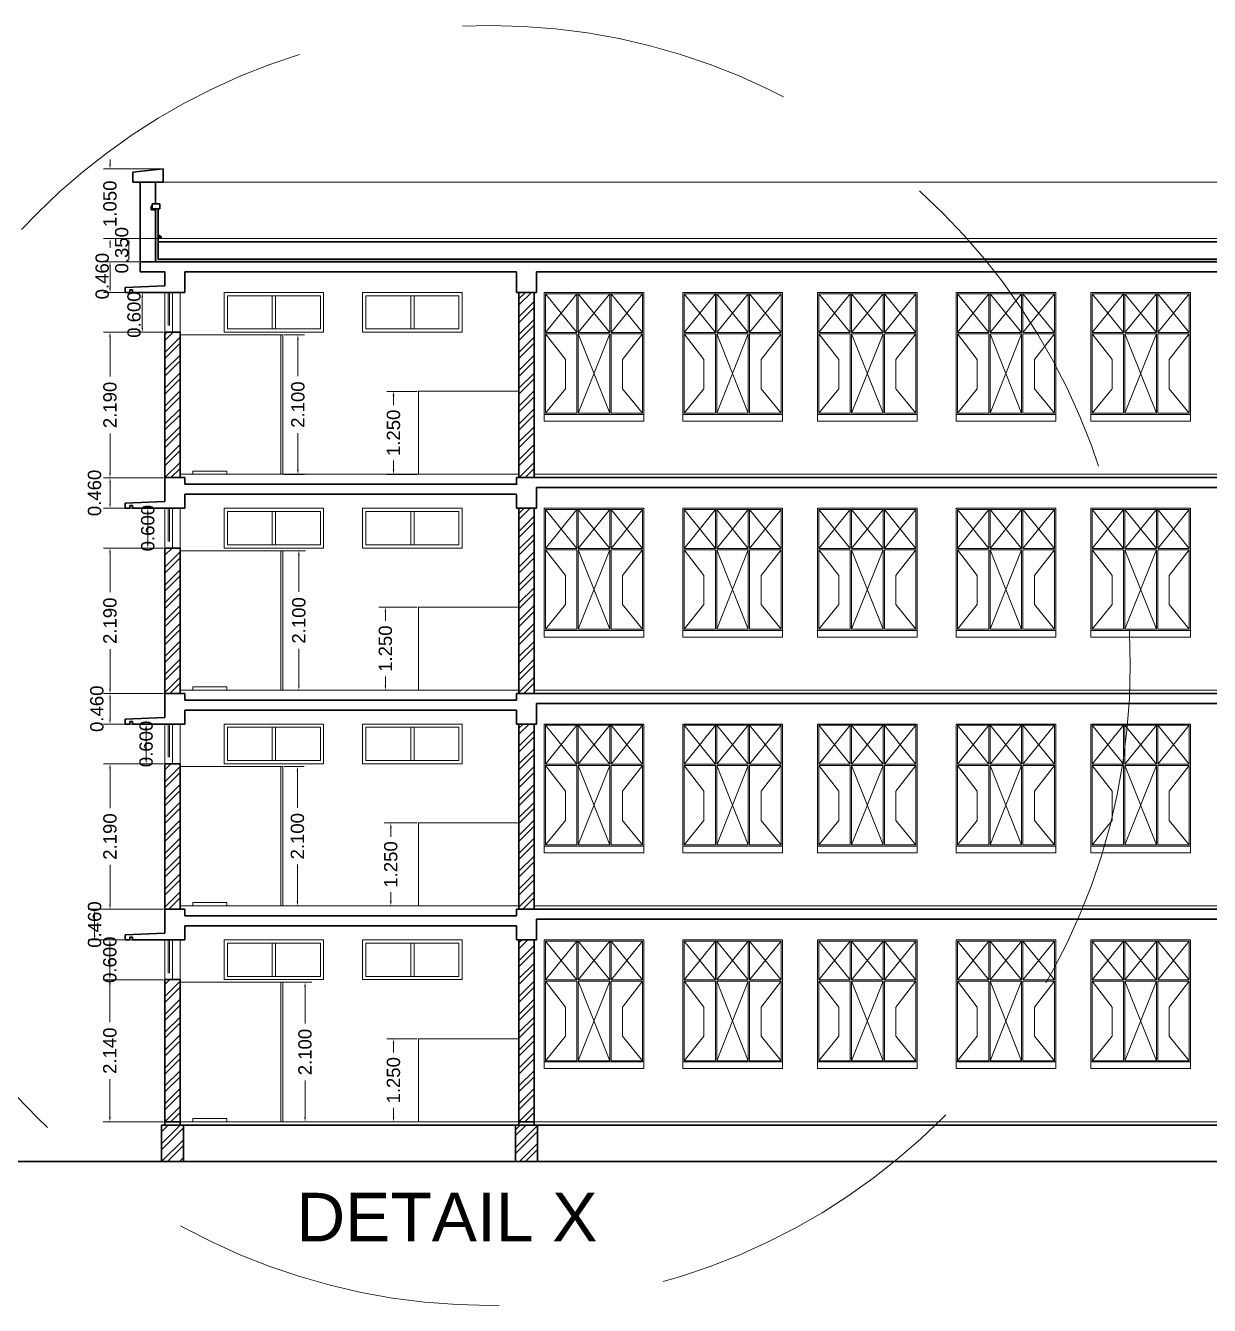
# Model space of a CAD drawing. Header units: millimetres. Extents: x 1898 to 3725, y 783 to 1532.
# Drawn here: x 2389.77 to 2407.59, y 917.38 to 936.66 of the extents above; entities that cross this region are included whole.
import ezdxf

# ---------------------------------------------------------------- set-up
doc = ezdxf.new("R2010")
doc.units = ezdxf.units.MM
doc.linetypes.add('DASHED', pattern=[0.75, 0.5, -0.25])
doc.layers.get('Defpoints').update_dxf_attribs({"lineweight": 15})
for name, color, linetype, lineweight in [('CLL LEV.', 15, 'Continuous', 18), ('CUBICAL TOILET', 5, 'Continuous', 15), ('DIM', 6, 'Continuous', 18), ('Dotted', 23, 'DASHED', 15), ('dpc', 24, 'Continuous', 30), ('ELEV.1', 7, 'Continuous', 20), ('Fixture', 44, 'Continuous', 13), ('flooring', 1, 'Continuous', 18), ('Hatch', 43, 'Continuous', 13), ('rcc', 5, 'Continuous', 30), ('TEXT', 7, 'Continuous', 15), ('Ventilator', 4, 'DASHED', 18), ('Wall', 7, 'Continuous', 30), ('Window', 150, 'Continuous', 15), ('Window-Wall', 7, 'Continuous', 18)]:
    doc.layers.add(name, color=color, linetype=linetype, lineweight=lineweight)
doc.styles.get("Standard").update_dxf_attribs({"font": 'arial.ttf', "height": 0.2})
doc.dimstyles.get("Standard").update_dxf_attribs({"dimtxt": 0.2, "dimasz": 0.07, "dimexe": 0.1, "dimexo": 0.02, "dimgap": 0.09, "dimtad": 0, "dimdec": 3, "dimzin": 0, "dimdsep": 46, "dimtxsty": 'Standard', "dimcen": 0.09, "dimclrd": 3, "dimclre": 3, "dimclrt": 7, "dimadec": 0, "dimazin": 0, "dimtfac": 1, "dimtdec": 3, "dimtofl": 0, "dimtmove": 0, "dimatfit": 3, "dimfxl": 0, "dimtolj": 1, "dimtzin": 0, "dimlwd": -1, "dimlwe": -1, "dimarcsym": 0})
pattern_1 = [(45, (2391.8624, 920.14933), (-0.134704, 0.134704), []), (45, (2391.9522, 920.14933), (-0.134704, 0.134704), [])]
pattern_2 = [(45, (2397.1923, 920.14933), (-0.1347038, 0.1347038), []), (45, (2397.2821, 920.14933), (-0.1347038, 0.1347038), [])]
pattern_3 = [(45, (2391.8124, 919.54933), (-0.134704, 0.134704), []), (45, (2391.9022, 919.54933), (-0.134704, 0.134704), [])]

# ---------------------------------------------------------------- blocks, each defined once
blk = doc.blocks.new('WIN')
at = {"layer": 'CLL LEV.'}
for p, q in [((0, 0), (0, -0.1)), ((1.5, 0), (1.5, -0.1)), ((0, -0.1), (1.5, -0.1))]:
    blk.add_line(p, q, dxfattribs=at)
at = {"layer": 'Dotted', "ltscale": 130}
for p, q in [((0.02, 1.82), (0.493, 1.235)), ((0.02, 1.235), (0.493, 1.82)), ((0.513, 1.82), (0.987, 1.235)), ((0.513, 1.235), (0.987, 1.82)), ((1.007, 1.82), (1.48, 1.235)), ((1.007, 1.235), (1.48, 1.82)), ((0.32, 0.827), (0.02, 1.215)), ((0.513, 1.215), (0.987, 0.02)), ((0.513, 0.02), (0.987, 1.215)), ((1.18, 0.827), (1.48, 1.215)), ((0.32, 0.827), (0.32, 0.389)), ((1.18, 0.827), (1.18, 0.389)), ((0.32, 0.389), (0.02, 0.02)), ((1.18, 0.389), (1.48, 0.02))]:
    blk.add_line(p, q, dxfattribs=at)
at = {"layer": 'Window'}
for p, q in [((0, 1.84), (0, 0)), ((0, 1.84), (1.5, 1.84)), ((0.02, 1.82), (0.02, 1.235)), ((0.02, 1.82), (1.48, 1.82)), ((0.493, 1.82), (0.493, 1.235)), ((0.513, 1.82), (0.513, 1.235)), ((0.987, 1.82), (0.987, 1.235)), ((1.007, 1.82), (1.007, 1.235)), ((1.48, 1.82), (1.48, 1.235)), ((1.5, 1.84), (1.5, 0)), ((0.02, 1.235), (0.493, 1.235)), ((0.02, 1.215), (0.493, 1.215)), ((0.02, 1.215), (0.02, 0.02)), ((0.493, 1.215), (0.493, 0.02)), ((0.513, 1.235), (0.987, 1.235)), ((0.513, 1.215), (0.987, 1.215)), ((0.513, 1.215), (0.513, 0.02)), ((0.987, 1.215), (0.987, 0.02)), ((1.007, 1.235), (1.48, 1.235)), ((1.007, 1.215), (1.48, 1.215)), ((1.007, 1.215), (1.007, 0.02)), ((1.48, 1.215), (1.48, 0.02)), ((0, 0), (1.5, 0)), ((0.02, 0.02), (0.493, 0.02)), ((0.513, 0.02), (0.987, 0.02)), ((1.007, 0.02), (1.48, 0.02))]:
    blk.add_line(p, q, dxfattribs=at)
blk = doc.blocks.new('*D197')
at = {"layer": 'Defpoints', "color": 0, "lineweight": 15, "transparency": 16777216}
for p in [(2391.034, 922.289), (2391.862, 922.289), (2391.862, 920.149)]:
    blk.add_point(p, dxfattribs=at)
at = {"layer": 'DIM', "color": 3, "transparency": 16777216}
for p, q in [((2391.842, 922.289), (2390.934, 922.289)), ((2391.034, 922.219), (2391.034, 921.648)), ((2391.034, 920.219), (2391.034, 920.791)), ((2391.842, 920.149), (2390.934, 920.149))]:
    blk.add_line(p, q, dxfattribs=at)
at = {"layer": 'DIM', "color": 3, "lineweight": 15, "transparency": 16777216}
for points in [[(2391.022, 922.219), (2391.046, 922.219), (2391.034, 922.289)], [(2391.022, 920.219), (2391.046, 920.219), (2391.034, 920.149)]]:
    blk.add_solid(points, dxfattribs=at)
at = {"layer": 'DIM', "color": 7, "transparency": 16777216, "insert": (2391.034, 921.219), "char_height": 0.2, "attachment_point": 5, "rotation": 90}
blk.add_mtext('\\A1;2.140', dxfattribs=at)
blk = doc.blocks.new('*D198')
at = {"layer": 'Defpoints', "color": 0, "lineweight": 15, "transparency": 16777216}
for p in [(2391.034, 922.889), (2391.862, 922.889), (2391.862, 922.289)]:
    blk.add_point(p, dxfattribs=at)
at = {"layer": 'DIM', "color": 3, "transparency": 16777216}
for p, q in [((2391.842, 922.889), (2390.934, 922.889)), ((2391.034, 922.359), (2391.034, 922.819)), ((2391.842, 922.289), (2390.934, 922.289))]:
    blk.add_line(p, q, dxfattribs=at)
at = {"layer": 'DIM', "color": 3, "lineweight": 15, "transparency": 16777216}
for points in [[(2391.022, 922.819), (2391.046, 922.819), (2391.034, 922.889)], [(2391.022, 922.359), (2391.046, 922.359), (2391.034, 922.289)]]:
    blk.add_solid(points, dxfattribs=at)
at = {"layer": 'DIM', "color": 7, "transparency": 16777216, "insert": (2391.034, 922.589), "char_height": 0.2, "attachment_point": 5, "rotation": 90}
blk.add_mtext('\\A1;0.600', dxfattribs=at)
blk = doc.blocks.new('*D199')
at = {"layer": 'Defpoints', "color": 0, "lineweight": 15, "transparency": 16777216}
for p in [(2390.805, 923.349), (2391.862, 923.349), (2391.862, 922.889)]:
    blk.add_point(p, dxfattribs=at)
at = {"layer": 'DIM', "color": 3, "transparency": 16777216}
for p, q in [((2391.842, 923.349), (2390.705, 923.349)), ((2390.805, 922.959), (2390.805, 923.279)), ((2391.842, 922.889), (2390.705, 922.889))]:
    blk.add_line(p, q, dxfattribs=at)
at = {"layer": 'DIM', "color": 3, "lineweight": 15, "transparency": 16777216}
for points in [[(2390.794, 923.279), (2390.817, 923.279), (2390.805, 923.349)], [(2390.794, 922.959), (2390.817, 922.959), (2390.805, 922.889)]]:
    blk.add_solid(points, dxfattribs=at)
at = {"layer": 'DIM', "color": 7, "transparency": 16777216, "insert": (2390.805, 923.119), "char_height": 0.2, "attachment_point": 5, "rotation": 90}
blk.add_mtext('\\A1;0.460', dxfattribs=at)
blk = doc.blocks.new('*D200')
at = {"layer": 'Defpoints', "color": 0, "lineweight": 15, "transparency": 16777216}
for p in [(2391.036, 925.539), (2391.862, 925.539), (2391.862, 923.349)]:
    blk.add_point(p, dxfattribs=at)
at = {"layer": 'DIM', "color": 3, "transparency": 16777216}
for p, q in [((2391.842, 925.539), (2390.936, 925.539)), ((2391.036, 925.469), (2391.036, 924.873)), ((2391.036, 923.419), (2391.036, 924.016)), ((2391.842, 923.349), (2390.936, 923.349))]:
    blk.add_line(p, q, dxfattribs=at)
at = {"layer": 'DIM', "color": 3, "lineweight": 15, "transparency": 16777216}
for points in [[(2391.025, 925.469), (2391.048, 925.469), (2391.036, 925.539)], [(2391.025, 923.419), (2391.048, 923.419), (2391.036, 923.349)]]:
    blk.add_solid(points, dxfattribs=at)
at = {"layer": 'DIM', "color": 7, "transparency": 16777216, "insert": (2391.036, 924.444), "char_height": 0.2, "attachment_point": 5, "rotation": 90}
blk.add_mtext('\\A1;2.190', dxfattribs=at)
blk = doc.blocks.new('*D201')
at = {"layer": 'Defpoints', "color": 0, "lineweight": 15, "transparency": 16777216}
for p in [(2391.58, 926.139), (2391.862, 926.139), (2391.862, 925.539)]:
    blk.add_point(p, dxfattribs=at)
at = {"layer": 'DIM', "color": 3, "transparency": 16777216}
for p, q in [((2391.842, 926.139), (2391.48, 926.139)), ((2391.58, 925.609), (2391.58, 926.069)), ((2391.842, 925.539), (2391.48, 925.539))]:
    blk.add_line(p, q, dxfattribs=at)
at = {"layer": 'DIM', "color": 3, "lineweight": 15, "transparency": 16777216}
for points in [[(2391.568, 926.069), (2391.592, 926.069), (2391.58, 926.139)], [(2391.568, 925.609), (2391.592, 925.609), (2391.58, 925.539)]]:
    blk.add_solid(points, dxfattribs=at)
at = {"layer": 'DIM', "color": 7, "transparency": 16777216, "insert": (2391.58, 925.839), "char_height": 0.2, "attachment_point": 5, "rotation": 90}
blk.add_mtext('\\A1;0.600', dxfattribs=at)
blk = doc.blocks.new('*D202')
at = {"layer": 'Defpoints', "color": 0, "lineweight": 15, "transparency": 16777216}
for p in [(2391.036, 926.599), (2391.863, 926.599), (2391.862, 926.139)]:
    blk.add_point(p, dxfattribs=at)
at = {"layer": 'DIM', "color": 3, "transparency": 16777216}
for p, q in [((2391.843, 926.599), (2390.936, 926.599)), ((2391.036, 926.209), (2391.036, 926.529)), ((2391.842, 926.139), (2390.936, 926.139))]:
    blk.add_line(p, q, dxfattribs=at)
at = {"layer": 'DIM', "color": 3, "lineweight": 15, "transparency": 16777216}
for points in [[(2391.025, 926.529), (2391.048, 926.529), (2391.036, 926.599)], [(2391.025, 926.209), (2391.048, 926.209), (2391.036, 926.139)]]:
    blk.add_solid(points, dxfattribs=at)
at = {"layer": 'DIM', "color": 7, "transparency": 16777216, "insert": (2390.839, 926.369), "char_height": 0.2, "attachment_point": 5, "rotation": 90}
blk.add_mtext('\\A1;0.460', dxfattribs=at)
blk = doc.blocks.new('*D203')
at = {"layer": 'Defpoints', "color": 0, "lineweight": 15, "transparency": 16777216}
for p in [(2391.036, 928.789), (2391.863, 928.789), (2391.863, 926.599)]:
    blk.add_point(p, dxfattribs=at)
at = {"layer": 'DIM', "color": 3, "transparency": 16777216}
for p, q in [((2391.843, 928.789), (2390.936, 928.789)), ((2391.036, 928.719), (2391.036, 928.123)), ((2391.036, 926.669), (2391.036, 927.266)), ((2391.843, 926.599), (2390.936, 926.599))]:
    blk.add_line(p, q, dxfattribs=at)
at = {"layer": 'DIM', "color": 3, "lineweight": 15, "transparency": 16777216}
for points in [[(2391.025, 928.719), (2391.048, 928.719), (2391.036, 928.789)], [(2391.025, 926.669), (2391.048, 926.669), (2391.036, 926.599)]]:
    blk.add_solid(points, dxfattribs=at)
at = {"layer": 'DIM', "color": 7, "transparency": 16777216, "insert": (2391.036, 927.694), "char_height": 0.2, "attachment_point": 5, "rotation": 90}
blk.add_mtext('\\A1;2.190', dxfattribs=at)
blk = doc.blocks.new('*D204')
at = {"layer": 'Defpoints', "color": 0, "lineweight": 15, "transparency": 16777216}
for p in [(2391.605, 929.389), (2391.862, 929.389), (2391.863, 928.789)]:
    blk.add_point(p, dxfattribs=at)
at = {"layer": 'DIM', "color": 3, "transparency": 16777216}
for p, q in [((2391.842, 929.389), (2391.505, 929.389)), ((2391.605, 928.859), (2391.605, 929.319)), ((2391.843, 928.789), (2391.505, 928.789))]:
    blk.add_line(p, q, dxfattribs=at)
at = {"layer": 'DIM', "color": 3, "lineweight": 15, "transparency": 16777216}
for points in [[(2391.593, 929.319), (2391.617, 929.319), (2391.605, 929.389)], [(2391.593, 928.859), (2391.617, 928.859), (2391.605, 928.789)]]:
    blk.add_solid(points, dxfattribs=at)
at = {"layer": 'DIM', "color": 7, "transparency": 16777216, "insert": (2391.605, 929.089), "char_height": 0.2, "attachment_point": 5, "rotation": 90}
blk.add_mtext('\\A1;0.600', dxfattribs=at)
blk = doc.blocks.new('*D205')
at = {"layer": 'Defpoints', "color": 0, "lineweight": 15, "transparency": 16777216}
for p in [(2391.036, 929.849), (2391.862, 929.849), (2391.862, 929.389)]:
    blk.add_point(p, dxfattribs=at)
at = {"layer": 'DIM', "color": 3, "transparency": 16777216}
for p, q in [((2391.842, 929.849), (2390.936, 929.849)), ((2391.036, 929.459), (2391.036, 929.779)), ((2391.842, 929.389), (2390.936, 929.389))]:
    blk.add_line(p, q, dxfattribs=at)
at = {"layer": 'DIM', "color": 3, "lineweight": 15, "transparency": 16777216}
for points in [[(2391.025, 929.779), (2391.048, 929.779), (2391.036, 929.849)], [(2391.025, 929.459), (2391.048, 929.459), (2391.036, 929.389)]]:
    blk.add_solid(points, dxfattribs=at)
at = {"layer": 'DIM', "color": 7, "transparency": 16777216, "insert": (2390.803, 929.619), "char_height": 0.2, "attachment_point": 5, "rotation": 90}
blk.add_mtext('\\A1;0.460', dxfattribs=at)
blk = doc.blocks.new('*D206')
at = {"layer": 'Defpoints', "color": 0, "lineweight": 15, "transparency": 16777216}
for p in [(2391.036, 932.039), (2391.862, 932.039), (2391.862, 929.849)]:
    blk.add_point(p, dxfattribs=at)
at = {"layer": 'DIM', "color": 3, "transparency": 16777216}
for p, q in [((2391.842, 932.039), (2390.936, 932.039)), ((2391.036, 931.969), (2391.036, 931.373)), ((2391.036, 929.919), (2391.036, 930.516)), ((2391.842, 929.849), (2390.936, 929.849))]:
    blk.add_line(p, q, dxfattribs=at)
at = {"layer": 'DIM', "color": 3, "lineweight": 15, "transparency": 16777216}
for points in [[(2391.025, 931.969), (2391.048, 931.969), (2391.036, 932.039)], [(2391.025, 929.919), (2391.048, 929.919), (2391.036, 929.849)]]:
    blk.add_solid(points, dxfattribs=at)
at = {"layer": 'DIM', "color": 7, "transparency": 16777216, "insert": (2391.036, 930.944), "char_height": 0.2, "attachment_point": 5, "rotation": 90}
blk.add_mtext('\\A1;2.190', dxfattribs=at)
blk = doc.blocks.new('*D207')
at = {"layer": 'Defpoints', "color": 0, "lineweight": 15, "transparency": 16777216}
for p in [(2391.522, 932.639), (2391.867, 932.639), (2391.862, 932.039)]:
    blk.add_point(p, dxfattribs=at)
at = {"layer": 'DIM', "color": 3, "transparency": 16777216}
for p, q in [((2391.847, 932.639), (2391.422, 932.639)), ((2391.522, 932.109), (2391.522, 932.569)), ((2391.842, 932.039), (2391.422, 932.039))]:
    blk.add_line(p, q, dxfattribs=at)
at = {"layer": 'DIM', "color": 3, "lineweight": 15, "transparency": 16777216}
for points in [[(2391.511, 932.569), (2391.534, 932.569), (2391.522, 932.639)], [(2391.511, 932.109), (2391.534, 932.109), (2391.522, 932.039)]]:
    blk.add_solid(points, dxfattribs=at)
at = {"layer": 'DIM', "color": 7, "transparency": 16777216, "insert": (2391.398, 932.305), "char_height": 0.2, "attachment_point": 5, "rotation": 90}
blk.add_mtext('\\A1;0.600', dxfattribs=at)
blk = doc.blocks.new('*D208')
at = {"layer": 'Defpoints', "color": 0, "lineweight": 15, "transparency": 16777216}
for p in [(2391.036, 933.099), (2391.492, 933.099), (2391.867, 932.639)]:
    blk.add_point(p, dxfattribs=at)
at = {"layer": 'DIM', "color": 3, "transparency": 16777216}
for p, q in [((2391.472, 933.099), (2390.936, 933.099)), ((2391.036, 932.709), (2391.036, 933.029)), ((2391.847, 932.639), (2390.936, 932.639))]:
    blk.add_line(p, q, dxfattribs=at)
at = {"layer": 'DIM', "color": 3, "lineweight": 15, "transparency": 16777216}
for points in [[(2391.025, 933.029), (2391.048, 933.029), (2391.036, 933.099)], [(2391.025, 932.709), (2391.048, 932.709), (2391.036, 932.639)]]:
    blk.add_solid(points, dxfattribs=at)
at = {"layer": 'DIM', "color": 7, "transparency": 16777216, "insert": (2390.919, 932.884), "char_height": 0.2, "attachment_point": 5, "rotation": 90}
blk.add_mtext('\\A1;0.460', dxfattribs=at)
blk = doc.blocks.new('*D209')
at = {"layer": 'Defpoints', "color": 0, "lineweight": 15, "transparency": 16777216}
for p in [(2391.32, 933.449), (2391.812, 933.449), (2391.492, 933.099)]:
    blk.add_point(p, dxfattribs=at)
at = {"layer": 'DIM', "color": 3, "transparency": 16777216}
for p, q in [((2391.792, 933.449), (2391.22, 933.449)), ((2391.32, 933.169), (2391.32, 933.379)), ((2391.472, 933.099), (2391.22, 933.099))]:
    blk.add_line(p, q, dxfattribs=at)
at = {"layer": 'DIM', "color": 3, "lineweight": 15, "transparency": 16777216}
for points in [[(2391.308, 933.379), (2391.332, 933.379), (2391.32, 933.449)], [(2391.308, 933.169), (2391.332, 933.169), (2391.32, 933.099)]]:
    blk.add_solid(points, dxfattribs=at)
at = {"layer": 'DIM', "color": 7, "transparency": 16777216, "insert": (2391.213, 933.274), "char_height": 0.2, "attachment_point": 5, "rotation": 90}
blk.add_mtext('\\A1;0.350', dxfattribs=at)
blk = doc.blocks.new('*D210')
at = {"layer": 'Defpoints', "color": 0, "lineweight": 15, "transparency": 16777216}
for p in [(2391.036, 934.499), (2391.837, 934.499), (2391.812, 933.449)]:
    blk.add_point(p, dxfattribs=at)
at = {"layer": 'DIM', "color": 3, "transparency": 16777216}
for p, q in [((2391.036, 934.569), (2391.036, 934.639)), ((2391.817, 934.499), (2390.936, 934.499)), ((2391.792, 933.449), (2390.936, 933.449)), ((2391.036, 933.379), (2391.036, 933.309))]:
    blk.add_line(p, q, dxfattribs=at)
at = {"layer": 'DIM', "color": 3, "lineweight": 15, "transparency": 16777216}
for points in [[(2391.025, 934.569), (2391.048, 934.569), (2391.036, 934.499)], [(2391.025, 933.379), (2391.048, 933.379), (2391.036, 933.449)]]:
    blk.add_solid(points, dxfattribs=at)
at = {"layer": 'DIM', "color": 7, "transparency": 16777216, "insert": (2391.036, 933.974), "char_height": 0.2, "attachment_point": 5, "rotation": 90}
blk.add_mtext('\\A1;1.050', dxfattribs=at)
blk = doc.blocks.new('*D211')
at = {"layer": 'Defpoints', "color": 0, "lineweight": 15, "transparency": 16777216}
for p in [(2395.304, 921.399), (2395.681, 921.399), (2395.681, 920.149)]:
    blk.add_point(p, dxfattribs=at)
at = {"layer": 'DIM', "color": 3, "transparency": 16777216}
for p, q in [((2395.661, 921.399), (2395.204, 921.399)), ((2395.304, 921.329), (2395.304, 921.192)), ((2395.304, 920.219), (2395.304, 920.357)), ((2395.661, 920.149), (2395.204, 920.149))]:
    blk.add_line(p, q, dxfattribs=at)
at = {"layer": 'DIM', "color": 3, "lineweight": 15, "transparency": 16777216}
for points in [[(2395.293, 921.329), (2395.316, 921.329), (2395.304, 921.399)], [(2395.293, 920.219), (2395.316, 920.219), (2395.304, 920.149)]]:
    blk.add_solid(points, dxfattribs=at)
at = {"layer": 'DIM', "color": 7, "transparency": 16777216, "insert": (2395.304, 920.774), "char_height": 0.2, "attachment_point": 5, "rotation": 90}
blk.add_mtext('\\A1;1.250', dxfattribs=at)
blk = doc.blocks.new('*D212')
at = {"layer": 'Defpoints', "color": 0, "lineweight": 15, "transparency": 16777216}
for p in [(2395.263, 924.649), (2395.681, 924.649), (2395.681, 923.399)]:
    blk.add_point(p, dxfattribs=at)
at = {"layer": 'DIM', "color": 3, "transparency": 16777216}
for p, q in [((2395.661, 924.649), (2395.163, 924.649)), ((2395.263, 924.579), (2395.263, 924.442)), ((2395.263, 923.469), (2395.263, 923.607)), ((2395.661, 923.399), (2395.163, 923.399))]:
    blk.add_line(p, q, dxfattribs=at)
at = {"layer": 'DIM', "color": 3, "lineweight": 15, "transparency": 16777216}
for points in [[(2395.252, 924.579), (2395.275, 924.579), (2395.263, 924.649)], [(2395.252, 923.469), (2395.275, 923.469), (2395.263, 923.399)]]:
    blk.add_solid(points, dxfattribs=at)
at = {"layer": 'DIM', "color": 7, "transparency": 16777216, "insert": (2395.263, 924.024), "char_height": 0.2, "attachment_point": 5, "rotation": 90}
blk.add_mtext('\\A1;1.250', dxfattribs=at)
blk = doc.blocks.new('*D213')
at = {"layer": 'Defpoints', "color": 0, "lineweight": 15, "transparency": 16777216}
for p in [(2395.182, 927.899), (2395.681, 927.899), (2395.681, 926.649)]:
    blk.add_point(p, dxfattribs=at)
at = {"layer": 'DIM', "color": 3, "transparency": 16777216}
for p, q in [((2395.661, 927.899), (2395.082, 927.899)), ((2395.182, 927.829), (2395.182, 927.692)), ((2395.182, 926.719), (2395.182, 926.857)), ((2395.661, 926.649), (2395.082, 926.649))]:
    blk.add_line(p, q, dxfattribs=at)
at = {"layer": 'DIM', "color": 3, "lineweight": 15, "transparency": 16777216}
for points in [[(2395.17, 927.829), (2395.194, 927.829), (2395.182, 927.899)], [(2395.17, 926.719), (2395.194, 926.719), (2395.182, 926.649)]]:
    blk.add_solid(points, dxfattribs=at)
at = {"layer": 'DIM', "color": 7, "transparency": 16777216, "insert": (2395.182, 927.274), "char_height": 0.2, "attachment_point": 5, "rotation": 90}
blk.add_mtext('\\A1;1.250', dxfattribs=at)
blk = doc.blocks.new('*D214')
at = {"layer": 'Defpoints', "color": 0, "lineweight": 15, "transparency": 16777216}
for p in [(2395.304, 931.149), (2395.681, 931.149), (2395.681, 929.899)]:
    blk.add_point(p, dxfattribs=at)
at = {"layer": 'DIM', "color": 3, "transparency": 16777216}
for p, q in [((2395.661, 931.149), (2395.204, 931.149)), ((2395.304, 931.079), (2395.304, 930.942)), ((2395.304, 929.969), (2395.304, 930.107)), ((2395.661, 929.899), (2395.204, 929.899))]:
    blk.add_line(p, q, dxfattribs=at)
at = {"layer": 'DIM', "color": 3, "lineweight": 15, "transparency": 16777216}
for points in [[(2395.292, 931.079), (2395.316, 931.079), (2395.304, 931.149)], [(2395.292, 929.969), (2395.316, 929.969), (2395.304, 929.899)]]:
    blk.add_solid(points, dxfattribs=at)
at = {"layer": 'DIM', "color": 7, "transparency": 16777216, "insert": (2395.304, 930.524), "char_height": 0.2, "attachment_point": 5, "rotation": 90}
blk.add_mtext('\\A1;1.250', dxfattribs=at)
blk = doc.blocks.new('*D310')
at = {"layer": 'Defpoints', "color": 0, "lineweight": 15, "transparency": 16777216}
for p in [(2393.639, 931.999), (2393.865, 931.999), (2393.639, 929.899)]:
    blk.add_point(p, dxfattribs=at)
at = {"layer": 'DIM', "color": 3, "transparency": 16777216}
for p, q in [((2393.659, 931.999), (2393.965, 931.999)), ((2393.865, 931.929), (2393.865, 931.378)), ((2393.865, 929.969), (2393.865, 930.521)), ((2393.659, 929.899), (2393.965, 929.899))]:
    blk.add_line(p, q, dxfattribs=at)
at = {"layer": 'DIM', "color": 3, "lineweight": 15, "transparency": 16777216}
for points in [[(2393.853, 931.929), (2393.877, 931.929), (2393.865, 931.999)], [(2393.853, 929.969), (2393.877, 929.969), (2393.865, 929.899)]]:
    blk.add_solid(points, dxfattribs=at)
at = {"layer": 'DIM', "color": 7, "transparency": 16777216, "insert": (2393.865, 930.949), "char_height": 0.2, "attachment_point": 5, "rotation": 90}
blk.add_mtext('\\A1;2.100', dxfattribs=at)
blk = doc.blocks.new('*D311')
at = {"layer": 'Defpoints', "color": 0, "lineweight": 15, "transparency": 16777216}
for p in [(2393.609, 928.749), (2393.879, 928.749), (2393.609, 926.649)]:
    blk.add_point(p, dxfattribs=at)
at = {"layer": 'DIM', "color": 3, "transparency": 16777216}
for p, q in [((2393.629, 928.749), (2393.979, 928.749)), ((2393.879, 928.679), (2393.879, 928.128)), ((2393.879, 926.719), (2393.879, 927.271)), ((2393.629, 926.649), (2393.979, 926.649))]:
    blk.add_line(p, q, dxfattribs=at)
at = {"layer": 'DIM', "color": 3, "lineweight": 15, "transparency": 16777216}
for points in [[(2393.867, 928.679), (2393.891, 928.679), (2393.879, 928.749)], [(2393.867, 926.719), (2393.891, 926.719), (2393.879, 926.649)]]:
    blk.add_solid(points, dxfattribs=at)
at = {"layer": 'DIM', "color": 7, "transparency": 16777216, "insert": (2393.879, 927.699), "char_height": 0.2, "attachment_point": 5, "rotation": 90}
blk.add_mtext('\\A1;2.100', dxfattribs=at)
blk = doc.blocks.new('*D312')
at = {"layer": 'Defpoints', "color": 0, "lineweight": 15, "transparency": 16777216}
for p in [(2393.639, 925.499), (2393.858, 925.499), (2393.639, 923.399)]:
    blk.add_point(p, dxfattribs=at)
at = {"layer": 'DIM', "color": 3, "transparency": 16777216}
for p, q in [((2393.659, 925.499), (2393.958, 925.499)), ((2393.858, 925.429), (2393.858, 924.878)), ((2393.858, 923.469), (2393.858, 924.021)), ((2393.659, 923.399), (2393.958, 923.399))]:
    blk.add_line(p, q, dxfattribs=at)
at = {"layer": 'DIM', "color": 3, "lineweight": 15, "transparency": 16777216}
for points in [[(2393.846, 925.429), (2393.869, 925.429), (2393.858, 925.499)], [(2393.846, 923.469), (2393.869, 923.469), (2393.858, 923.399)]]:
    blk.add_solid(points, dxfattribs=at)
at = {"layer": 'DIM', "color": 7, "transparency": 16777216, "insert": (2393.858, 924.449), "char_height": 0.2, "attachment_point": 5, "rotation": 90}
blk.add_mtext('\\A1;2.100', dxfattribs=at)
blk = doc.blocks.new('*D313')
at = {"layer": 'Defpoints', "color": 0, "lineweight": 15, "transparency": 16777216}
for p in [(2393.609, 922.249), (2393.972, 922.249), (2393.609, 920.149)]:
    blk.add_point(p, dxfattribs=at)
at = {"layer": 'DIM', "color": 3, "transparency": 16777216}
for p, q in [((2393.629, 922.249), (2394.072, 922.249)), ((2393.972, 922.179), (2393.972, 921.628)), ((2393.972, 920.219), (2393.972, 920.771)), ((2393.629, 920.149), (2394.072, 920.149))]:
    blk.add_line(p, q, dxfattribs=at)
at = {"layer": 'DIM', "color": 3, "lineweight": 15, "transparency": 16777216}
for points in [[(2393.96, 922.179), (2393.984, 922.179), (2393.972, 922.249)], [(2393.96, 920.219), (2393.984, 920.219), (2393.972, 920.149)]]:
    blk.add_solid(points, dxfattribs=at)
at = {"layer": 'DIM', "color": 7, "transparency": 16777216, "insert": (2393.972, 921.199), "char_height": 0.2, "attachment_point": 5, "rotation": 90}
blk.add_mtext('\\A1;2.100', dxfattribs=at)

msp = doc.modelspace()

# ---------------------------------------------------------------- hatches: boundary and pattern name
at = {"layer": 'dpc'}
for points in [[(2416.3207, 933.1393), (2391.7624, 933.1393), (2391.7624, 933.8993), (2391.6724, 933.8993), (2391.6724, 933.9368), (2391.6574, 933.9368), (2391.6574, 933.8843), (2391.7224, 933.8843), (2391.7224, 933.0993), (2416.3207, 933.0993)], [(2391.7624, 933.4993), (2391.7624, 933.4493), (2391.8124, 933.4493, 0.4142136)]]:
    msp.add_hatch(color=256, dxfattribs=at).paths.add_polyline_path(points)
at = {"layer": 'Hatch'}
h = msp.add_hatch(dxfattribs=at)
h.set_pattern_fill('ANSI32', color=256, scale=0.02, style=0)
h.set_pattern_definition(pattern_2)
h.paths.add_polyline_path([(2397.4223, 932.6393), (2397.1923, 932.6393), (2397.1923, 929.8493), (2397.4223, 929.8493)])
h = msp.add_hatch(dxfattribs=at)
h.set_pattern_fill('ANSI32', color=256, scale=0.02, style=0)
h.set_pattern_definition([(45, (2391.8624, 929.84932), (-0.134704, 0.134704), []), (45, (2391.9522, 929.84932), (-0.134704, 0.134704), [])])
h.paths.add_polyline_path([(2392.0924, 932.0393), (2391.8624, 932.0393), (2391.8624, 929.8493), (2392.0924, 929.8493)])
h = msp.add_hatch(dxfattribs=at)
h.set_pattern_fill('ANSI32', color=256, scale=0.02, style=0)
h.set_pattern_definition(pattern_2)
h.paths.add_polyline_path([(2397.4223, 929.3893), (2397.1923, 929.3893), (2397.1923, 926.5993), (2397.4223, 926.5993)])
h = msp.add_hatch(dxfattribs=at)
h.set_pattern_fill('ANSI32', color=256, scale=0.02, style=0)
h.set_pattern_definition(pattern_1)
h.paths.add_polyline_path([(2392.0929, 928.7893), (2391.8629, 928.7893), (2391.8629, 926.5993), (2392.0929, 926.5993)])
h = msp.add_hatch(dxfattribs=at)
h.set_pattern_fill('ANSI32', color=256, scale=0.02, style=0)
h.set_pattern_definition(pattern_2)
h.paths.add_polyline_path([(2397.4223, 926.1393), (2397.1923, 926.1393), (2397.1923, 923.3493), (2397.4223, 923.3493)])
h = msp.add_hatch(dxfattribs=at)
h.set_pattern_fill('ANSI32', color=256, scale=0.02, style=0)
h.set_pattern_definition(pattern_1)
h.paths.add_polyline_path([(2392.0929, 925.5393), (2391.8629, 925.5393), (2391.8629, 923.3493), (2392.0929, 923.3493)])
h = msp.add_hatch(dxfattribs=at)
h.set_pattern_fill('ANSI32', color=256, scale=0.02, style=0)
h.set_pattern_definition(pattern_2)
h.paths.add_polyline_path([(2397.4223, 922.8893), (2397.1923, 922.8893), (2397.1923, 920.1493), (2397.4223, 920.1493)])
h = msp.add_hatch(dxfattribs=at)
h.set_pattern_fill('ANSI32', color=256, scale=0.02, style=0)
h.set_pattern_definition(pattern_1)
h.paths.add_polyline_path([(2392.0924, 922.2893), (2391.8624, 922.2893), (2391.8624, 920.1493), (2392.0924, 920.1493)])
h = msp.add_hatch(dxfattribs=at)
h.set_pattern_fill('ANSI32', color=256, scale=0.02, style=0)
h.set_pattern_definition(pattern_3)
h.paths.add_polyline_path([(2392.1424, 920.0993), (2391.8124, 920.0993), (2391.8124, 919.5493), (2392.1424, 919.5493)])
h = msp.add_hatch(dxfattribs=at)
h.set_pattern_fill('ANSI32', color=256, scale=0.02, style=0)
h.set_pattern_definition(pattern_3)
h.paths.add_polyline_path([(2397.4723, 920.0993), (2397.1423, 920.0993), (2397.1423, 919.5493), (2397.4723, 919.5493)])

# ---------------------------------------------------------------- linework, layer by layer
at = {"layer": 'CUBICAL TOILET', "ltscale": 0.05}
for p, q in [((2392.0924, 931.9993), (2393.639, 931.9993)), ((2392.0924, 928.7493), (2393.639, 928.7493)), ((2392.0924, 925.4993), (2393.639, 925.4993)), ((2392.0924, 922.2493), (2393.639, 922.2493))]:
    msp.add_line(p, q, dxfattribs=at)
for points in [[(2393.639, 929.8993), (2393.609, 929.8993), (2393.609, 931.9993), (2393.639, 931.9993)], [(2393.639, 926.6493), (2393.609, 926.6493), (2393.609, 928.7493), (2393.639, 928.7493)], [(2393.639, 923.3993), (2393.609, 923.3993), (2393.609, 925.4993), (2393.639, 925.4993)], [(2393.639, 920.1493), (2393.609, 920.1493), (2393.609, 922.2493), (2393.639, 922.2493)]]:
    msp.add_lwpolyline(points, close=True, dxfattribs=at)
at = {"layer": 'DIM', "color": 1, "linetype": 'DASHED', "ltscale": 10}
msp.add_circle((2396.7575, 927.0203), 9.6366, dxfattribs=at)
at = {"layer": 'dpc'}
for p, q in [((2391.7624, 933.1393), (2391.7624, 933.8993)), ((2391.7624, 933.1393), (2416.3207, 933.1393)), ((2391.8624, 920.1493), (2392.0924, 920.1493)), ((2397.1923, 920.1493), (2397.4223, 920.1493))]:
    msp.add_line(p, q, dxfattribs=at)
msp.add_arc((2391.7624, 933.4493), 0.05, 0, 90, dxfattribs=at)
at = {"layer": 'ELEV.1'}
for p, q in [((2416.3207, 934.2993), (2391.8374, 934.2993)), ((2395.6807, 931.1493), (2397.1923, 931.1493)), ((2395.6807, 931.1493), (2395.6807, 929.8993)), ((2395.6807, 927.8993), (2397.1923, 927.8993)), ((2395.6807, 927.8993), (2395.6807, 926.6493)), ((2395.6807, 924.6493), (2397.1923, 924.6493)), ((2395.6807, 924.6493), (2395.6807, 923.3993)), ((2395.6807, 921.3993), (2397.1923, 921.3993)), ((2395.6807, 921.3993), (2395.6807, 920.1493))]:
    msp.add_line(p, q, dxfattribs=at)
at = {"layer": 'Fixture'}
for p, q in [((2392.2839, 929.8993), (2392.2839, 929.9493)), ((2392.2839, 929.9493), (2392.7939, 929.9493)), ((2392.7939, 929.9493), (2392.7939, 929.8993)), ((2392.2839, 926.6493), (2392.2839, 926.6993)), ((2392.2839, 926.6993), (2392.7939, 926.6993)), ((2392.7939, 926.6993), (2392.7939, 926.6493)), ((2392.2839, 923.3993), (2392.2839, 923.4493)), ((2392.2839, 923.4493), (2392.7939, 923.4493)), ((2392.7939, 923.4493), (2392.7939, 923.3993)), ((2392.2839, 920.1493), (2392.2839, 920.1993)), ((2392.2839, 920.1993), (2392.7939, 920.1993)), ((2392.7939, 920.1993), (2392.7939, 920.1493))]:
    msp.add_line(p, q, dxfattribs=at)
at = {"layer": 'flooring'}
for p, q in [((2416.3207, 933.4493), (2391.7624, 933.4493)), ((2392.0924, 929.8993), (2397.1923, 929.8993)), ((2397.4223, 929.8993), (2431.7148, 929.8993)), ((2392.0924, 926.6493), (2397.1923, 926.6493)), ((2397.4223, 926.6493), (2431.7148, 926.6493)), ((2392.0924, 923.3993), (2397.1923, 923.3993)), ((2397.4223, 923.3993), (2431.7148, 923.3993)), ((2392.0924, 920.1493), (2397.1923, 920.1493)), ((2397.4223, 920.1493), (2431.7148, 920.1493))]:
    msp.add_line(p, q, dxfattribs=at)
at = {"layer": 'rcc'}
for p, q in [((2416.3207, 933.3993), (2391.7624, 933.3993)), ((2391.4924, 933.0993), (2391.4924, 932.9493)), ((2391.4924, 933.0993), (2456.6348, 933.0993)), ((2391.4924, 932.9493), (2391.8624, 932.9493)), ((2391.8624, 932.9493), (2391.8624, 932.7393)), ((2392.1624, 932.9493), (2397.1573, 932.9493)), ((2392.1624, 932.6393), (2392.1624, 932.9493)), ((2397.1573, 932.6393), (2397.1573, 932.9493)), ((2397.4573, 932.9493), (2431.6448, 932.9493)), ((2397.4573, 932.6393), (2397.4573, 932.9493)), ((2391.2624, 932.7143), (2391.8624, 932.7393)), ((2391.2624, 932.6393), (2391.2624, 932.7143)), ((2391.3324, 932.6393), (2391.2624, 932.6393)), ((2391.3324, 932.6393), (2391.3324, 932.6793)), ((2391.3324, 932.6793), (2391.3724, 932.6793)), ((2391.3724, 932.6793), (2391.3724, 932.6393)), ((2391.8624, 932.6393), (2391.3724, 932.6393)), ((2391.8624, 932.6393), (2392.1624, 932.6393)), ((2397.4573, 932.6393), (2397.1573, 932.6393)), ((2391.8619, 929.8493), (2392.1619, 929.8493)), ((2391.8624, 929.8493), (2391.8624, 929.4893)), ((2391.8624, 929.8393), (2391.8624, 929.5393)), ((2392.1619, 929.7493), (2392.1619, 929.8493)), ((2397.1568, 929.7493), (2392.1619, 929.7493)), ((2397.1573, 929.8493), (2456.6348, 929.8493)), ((2397.1573, 929.7393), (2397.1573, 929.8493)), ((2397.1568, 929.5993), (2392.1624, 929.5993)), ((2392.1624, 929.3893), (2392.1624, 929.5993)), ((2392.1624, 929.3893), (2392.1624, 929.5893)), ((2397.1573, 929.3893), (2397.1573, 929.5893)), ((2397.4573, 929.6993), (2431.6448, 929.6993)), ((2397.4573, 929.3893), (2397.4573, 929.6993)), ((2391.2624, 929.4643), (2391.8624, 929.4893)), ((2391.2624, 929.3893), (2391.2624, 929.4643)), ((2391.3324, 929.3893), (2391.2624, 929.3893)), ((2391.3324, 929.3893), (2391.2624, 929.3893)), ((2391.3324, 929.3893), (2391.3324, 929.4293)), ((2391.3324, 929.4293), (2391.3724, 929.4293)), ((2391.3724, 929.4293), (2391.3724, 929.3893)), ((2391.8624, 929.3893), (2391.3724, 929.3893)), ((2391.8624, 929.3893), (2391.3824, 929.3893)), ((2391.8624, 929.3893), (2392.1624, 929.3893)), ((2391.8624, 929.3893), (2392.1624, 929.3893)), ((2397.4573, 929.3893), (2397.1573, 929.3893)), ((2391.8619, 926.5993), (2392.1619, 926.5993)), ((2391.8624, 926.5993), (2391.8624, 926.2393)), ((2391.8624, 926.5993), (2391.8624, 926.2393)), ((2391.8624, 926.5893), (2391.8624, 926.2893)), ((2392.1619, 926.4993), (2392.1619, 926.5993)), ((2397.1568, 926.4993), (2392.1619, 926.4993)), ((2397.1573, 926.5993), (2456.6348, 926.5993)), ((2397.1573, 926.4993), (2397.1573, 926.5993)), ((2392.1624, 926.1393), (2392.1624, 926.3493)), ((2397.1568, 926.3493), (2392.1624, 926.3493)), ((2392.1624, 926.1393), (2392.1624, 926.3493)), ((2392.1624, 926.1393), (2392.1624, 926.3393)), ((2397.1573, 926.1393), (2397.1573, 926.3493)), ((2397.4573, 926.4493), (2431.6448, 926.4493)), ((2397.4573, 926.1393), (2397.4573, 926.4493)), ((2391.2624, 926.2143), (2391.8624, 926.2393)), ((2391.2624, 926.1393), (2391.2624, 926.2143)), ((2391.3324, 926.1393), (2391.2624, 926.1393)), ((2391.3324, 926.1393), (2391.3324, 926.1793)), ((2391.3324, 926.1793), (2391.3724, 926.1793)), ((2391.3724, 926.1793), (2391.3724, 926.1393)), ((2391.8624, 926.1393), (2391.3724, 926.1393)), ((2391.8624, 926.1393), (2392.1624, 926.1393)), ((2397.4573, 926.1393), (2397.1573, 926.1393)), ((2391.8619, 923.3493), (2392.1619, 923.3493)), ((2391.8624, 923.3493), (2391.8624, 922.9893)), ((2391.8624, 923.3493), (2391.8624, 922.9893)), ((2391.8624, 923.3393), (2391.8624, 923.0393)), ((2392.1619, 923.2493), (2392.1619, 923.3493)), ((2397.1568, 923.2493), (2392.1619, 923.2493)), ((2397.1573, 923.3493), (2456.6348, 923.3493)), ((2397.1573, 923.2493), (2397.1573, 923.3493)), ((2397.4573, 923.1993), (2431.6448, 923.1993)), ((2397.4573, 922.8893), (2397.4573, 923.1993)), ((2392.1624, 922.8893), (2392.1624, 923.0993)), ((2397.1568, 923.0993), (2392.1624, 923.0993)), ((2392.1624, 922.8893), (2392.1624, 923.0993)), ((2392.1624, 922.8893), (2392.1624, 923.0893)), ((2397.1573, 922.8893), (2397.1573, 923.0993)), ((2391.2624, 922.9643), (2391.8624, 922.9893)), ((2391.2624, 922.8893), (2391.2624, 922.9643)), ((2391.3324, 922.8893), (2391.2624, 922.8893)), ((2391.3324, 922.8893), (2391.3324, 922.9293)), ((2391.3324, 922.9293), (2391.3724, 922.9293)), ((2391.3724, 922.9293), (2391.3724, 922.8893)), ((2391.8624, 922.8893), (2391.3724, 922.8893)), ((2391.8624, 922.8893), (2392.1624, 922.8893)), ((2397.4573, 922.8893), (2397.1573, 922.8893))]:
    msp.add_line(p, q, dxfattribs=at)
at = {"layer": 'Ventilator'}
for p, q in [((2391.9099, 932.6393), (2391.9099, 932.0393)), ((2391.9299, 932.6393), (2391.9299, 932.0393)), ((2391.9099, 929.3893), (2391.9099, 928.7893)), ((2391.9299, 929.3893), (2391.9299, 928.7893)), ((2391.9099, 926.1393), (2391.9099, 925.5393)), ((2391.9299, 926.1393), (2391.9299, 925.5393)), ((2391.9099, 922.8893), (2391.9099, 922.2893)), ((2391.9299, 922.8893), (2391.9299, 922.2893))]:
    msp.add_line(p, q, dxfattribs=at)
at = {"layer": 'Ventilator', "color": 6, "linetype": 'Continuous', "ltscale": 0.05}
for p, q in [((2392.7523, 932.6393), (2394.2523, 932.6393)), ((2394.8373, 932.6393), (2396.3373, 932.6393)), ((2392.8023, 932.5893), (2394.2023, 932.5893)), ((2393.4773, 932.5893), (2393.4773, 932.0893)), ((2393.5273, 932.5893), (2393.5273, 932.0893)), ((2394.8873, 932.5893), (2396.2873, 932.5893)), ((2395.5623, 932.5893), (2395.5623, 932.0893)), ((2395.6123, 932.5893), (2395.6123, 932.0893)), ((2392.7523, 929.3893), (2394.2523, 929.3893)), ((2394.8373, 929.3893), (2396.3373, 929.3893)), ((2392.8023, 929.3393), (2394.2023, 929.3393)), ((2393.4773, 929.3393), (2393.4773, 928.8393)), ((2393.5273, 929.3393), (2393.5273, 928.8393)), ((2394.8873, 929.3393), (2396.2873, 929.3393)), ((2395.5623, 929.3393), (2395.5623, 928.8393)), ((2395.6123, 929.3393), (2395.6123, 928.8393)), ((2392.7523, 926.1393), (2394.2523, 926.1393)), ((2392.8023, 926.0893), (2394.2023, 926.0893)), ((2393.4773, 926.0893), (2393.4773, 925.5893)), ((2393.5273, 926.0893), (2393.5273, 925.5893)), ((2394.8373, 926.1393), (2396.3373, 926.1393)), ((2394.8873, 926.0893), (2396.2873, 926.0893)), ((2395.5623, 926.0893), (2395.5623, 925.5893)), ((2395.6123, 926.0893), (2395.6123, 925.5893)), ((2392.7523, 922.8893), (2394.2523, 922.8893)), ((2392.8023, 922.8393), (2394.2023, 922.8393)), ((2393.4773, 922.8393), (2393.4773, 922.3393)), ((2393.5273, 922.8393), (2393.5273, 922.3393)), ((2394.8373, 922.8893), (2396.3373, 922.8893)), ((2394.8873, 922.8393), (2396.2873, 922.8393)), ((2395.5623, 922.8393), (2395.5623, 922.3393)), ((2395.6123, 922.8393), (2395.6123, 922.3393))]:
    msp.add_line(p, q, dxfattribs=at)
for points in [[(2392.7523, 932.6393), (2392.7523, 932.0393), (2394.2523, 932.0393), (2394.2523, 932.6393)], [(2394.8373, 932.6393), (2394.8373, 932.0393), (2396.3373, 932.0393), (2396.3373, 932.6393)], [(2392.8023, 932.5893), (2392.8023, 932.0893), (2394.2023, 932.0893), (2394.2023, 932.5893)], [(2394.8873, 932.5893), (2394.8873, 932.0893), (2396.2873, 932.0893), (2396.2873, 932.5893)], [(2392.7523, 929.3893), (2392.7523, 928.7893), (2394.2523, 928.7893), (2394.2523, 929.3893)], [(2394.8373, 929.3893), (2394.8373, 928.7893), (2396.3373, 928.7893), (2396.3373, 929.3893)], [(2392.8023, 929.3393), (2392.8023, 928.8393), (2394.2023, 928.8393), (2394.2023, 929.3393)], [(2394.8873, 929.3393), (2394.8873, 928.8393), (2396.2873, 928.8393), (2396.2873, 929.3393)], [(2392.7523, 926.1393), (2392.7523, 925.5393), (2394.2523, 925.5393), (2394.2523, 926.1393)], [(2392.8023, 926.0893), (2392.8023, 925.5893), (2394.2023, 925.5893), (2394.2023, 926.0893)], [(2394.8373, 926.1393), (2394.8373, 925.5393), (2396.3373, 925.5393), (2396.3373, 926.1393)], [(2394.8873, 926.0893), (2394.8873, 925.5893), (2396.2873, 925.5893), (2396.2873, 926.0893)], [(2392.7523, 922.8893), (2392.7523, 922.2893), (2394.2523, 922.2893), (2394.2523, 922.8893)], [(2392.8023, 922.8393), (2392.8023, 922.3393), (2394.2023, 922.3393), (2394.2023, 922.8393)], [(2394.8373, 922.8893), (2394.8373, 922.2893), (2396.3373, 922.2893), (2396.3373, 922.8893)], [(2394.8873, 922.8393), (2394.8873, 922.3393), (2396.2873, 922.3393), (2396.2873, 922.8393)]]:
    msp.add_lwpolyline(points, dxfattribs=at)
at = {"layer": 'Wall'}
for p, q in [((2391.3774, 934.4493), (2391.8374, 934.4993)), ((2391.3774, 934.2993), (2391.3774, 934.4493)), ((2391.8374, 934.2993), (2391.8374, 934.4993)), ((2391.8374, 934.2993), (2391.3774, 934.2993)), ((2391.4924, 933.0993), (2391.4924, 934.2993)), ((2391.7224, 933.9743), (2391.7224, 934.2993)), ((2391.6574, 933.8843), (2391.6574, 933.9368)), ((2391.6724, 933.9368), (2391.6574, 933.9368)), ((2391.7224, 933.8843), (2391.6574, 933.8843)), ((2391.7874, 933.9743), (2391.6724, 933.9743)), ((2391.6724, 933.8993), (2391.6724, 933.9743)), ((2391.6724, 933.8993), (2391.7874, 933.8993)), ((2391.7224, 933.0993), (2391.7224, 933.8843)), ((2391.7874, 933.8993), (2391.7874, 933.9743)), ((2397.1923, 932.6393), (2397.1923, 929.8493)), ((2397.4223, 932.6393), (2397.4223, 929.8493)), ((2391.8624, 932.0393), (2392.0924, 932.0393)), ((2391.8624, 932.0393), (2391.8624, 929.8493)), ((2392.0924, 932.0393), (2392.0924, 929.8493)), ((2397.1923, 929.3893), (2397.1923, 926.5993)), ((2397.4223, 929.3893), (2397.4223, 926.5993)), ((2391.8624, 928.7893), (2392.0924, 928.7893)), ((2391.8629, 928.7893), (2392.0929, 928.7893)), ((2391.8629, 928.7893), (2391.8629, 926.5993)), ((2392.0929, 928.7893), (2392.0929, 926.5993)), ((2397.1923, 926.1393), (2397.1923, 923.3493)), ((2397.4223, 926.1393), (2397.4223, 923.3493)), ((2391.8624, 925.5393), (2392.0924, 925.5393)), ((2391.8629, 925.5393), (2392.0929, 925.5393)), ((2391.8629, 925.5393), (2391.8629, 923.3493)), ((2392.0929, 925.5393), (2392.0929, 923.3493)), ((2397.1923, 922.8893), (2397.1923, 920.0993)), ((2397.4223, 922.8893), (2397.4223, 920.0993)), ((2391.8624, 922.2893), (2392.0924, 922.2893)), ((2391.8624, 922.2893), (2391.8624, 920.0993)), ((2392.0924, 922.2893), (2392.0924, 920.0993)), ((2391.8124, 920.0993), (2391.8124, 919.5493)), ((2391.8124, 920.0993), (2492.8148, 920.0993)), ((2392.1424, 920.0993), (2392.1424, 919.5493)), ((2397.1423, 920.0993), (2397.1423, 919.5493)), ((2397.4723, 920.0993), (2397.4723, 919.5493)), ((2386.0475, 919.5493), (2499.0793, 919.5493))]:
    msp.add_line(p, q, dxfattribs=at)
at = {"layer": 'Window-Wall'}
for p, q in [((2391.8624, 932.0393), (2391.8624, 932.6393)), ((2391.9774, 932.0393), (2391.9774, 932.6393)), ((2392.0924, 932.0393), (2392.0924, 932.6393)), ((2391.8624, 928.7893), (2391.8624, 929.3893)), ((2391.9774, 928.7893), (2391.9774, 929.3893)), ((2392.0924, 928.7893), (2392.0924, 929.3893)), ((2391.8624, 925.5393), (2391.8624, 926.1393)), ((2391.9774, 925.5393), (2391.9774, 926.1393)), ((2392.0924, 925.5393), (2392.0924, 926.1393)), ((2391.8624, 922.2893), (2391.8624, 922.8893)), ((2391.9774, 922.2893), (2391.9774, 922.8893)), ((2392.0924, 922.2893), (2392.0924, 922.8893))]:
    msp.add_line(p, q, dxfattribs=at)

# ---------------------------------------------------------------- block references
at = {"layer": 'Window'}
for p in [(2397.5723, 930.7993), (2399.6573, 930.7993), (2401.6873, 930.7993), (2403.7723, 930.7993), (2405.8023, 930.7993), (2397.5723, 927.5493), (2399.6573, 927.5493), (2401.6873, 927.5493), (2403.7723, 927.5493), (2405.8023, 927.5493), (2397.5723, 924.2993), (2399.6573, 924.2993), (2401.6873, 924.2993), (2403.7723, 924.2993), (2405.8023, 924.2993), (2397.5723, 921.0493), (2399.6573, 921.0493), (2401.6873, 921.0493), (2403.7723, 921.0493), (2405.8023, 921.0493)]:
    msp.add_blockref('WIN', p, dxfattribs=at)

# ---------------------------------------------------------------- texts
at = {"layer": 'TEXT', "insert": (2393.8403, 919.0791), "char_height": 0.73, "attachment_point": 1}
msp.add_mtext_dynamic_manual_height_columns('DETAIL X', width=5.36966, gutter_width=12.5, heights=[0], dxfattribs=at)

# ---------------------------------------------------------------- dimensions: what is measured, and where the dimension line sits
at = {"layer": 'DIM'}
for base, p1, p2, override, picture, middle in [((2391.0363, 934.4993), (2391.8124, 933.4493), (2391.8374, 934.4993), {"dimtmove": 1}, '*D210', (2391.0363, 933.9743)), ((2391.0363, 932.0393), (2391.8624, 929.8493), (2391.8624, 932.0393), {"dimtmove": 1}, '*D206', (2391.0363, 930.9443)), ((2391.0363, 928.7893), (2391.8629, 926.5993), (2391.8629, 928.7893), {"dimscale": 1, "dimtmove": 1}, '*D203', (2391.0363, 927.6943)), ((2391.0363, 925.5393), (2391.8619, 923.3493), (2391.8624, 925.5393), {"dimtmove": 1}, '*D200', (2391.0363, 924.4443))]:
    dim = msp.add_linear_dim(base=base, p1=p1, p2=p2, angle=90, dimstyle='Standard', override=override, dxfattribs=at)
    dim.commit()
    dim.dimension.update_dxf_attribs({"geometry": picture, "text_midpoint": middle})
for base, p1, p2, picture, middle in [((2391.3199, 933.4493), (2391.4924, 933.0993), (2391.8124, 933.4493), '*D209', (2391.2131, 933.2743)), ((2391.0363, 933.0993), (2391.8666, 932.6393), (2391.4924, 933.0993), '*D208', (2390.9189, 932.884)), ((2391.5224, 932.6393), (2391.8624, 932.0393), (2391.8666, 932.6393), '*D207', (2391.3978, 932.3048)), ((2391.0363, 929.8493), (2391.8624, 929.3893), (2391.8624, 929.8493), '*D205', (2390.8028, 929.6193)), ((2391.605, 929.3893), (2391.8629, 928.7893), (2391.8624, 929.3893), '*D204', (2391.605, 929.0893)), ((2391.0363, 926.5993), (2391.8624, 926.1393), (2391.8629, 926.5993), '*D202', (2390.8387, 926.3693)), ((2391.5801, 926.1393), (2391.8624, 925.5393), (2391.8624, 926.1393), '*D201', (2391.5801, 925.8393)), ((2391.034, 922.8893), (2391.8624, 922.2893), (2391.8624, 922.8893), '*D198', (2391.034, 922.5893))]:
    dim = msp.add_linear_dim(base=base, p1=p1, p2=p2, angle=90, dimstyle='Standard', override={"dimtmove": 1}, dxfattribs=at)
    dim.commit()
    dim.dimension.update_dxf_attribs({"geometry": picture, "text_midpoint": middle, "dimtype": 160})
for base, p1, p2, picture, middle in [((2393.8651, 931.9993), (2393.639, 929.8993), (2393.639, 931.9993), '*D310', (2393.8651, 930.9493)), ((2395.3039, 931.1493), (2395.6807, 929.8993), (2395.6807, 931.1493), '*D214', (2395.3039, 930.5243)), ((2393.879, 928.7493), (2393.609, 926.6493), (2393.609, 928.7493), '*D311', (2393.879, 927.6993)), ((2395.1819, 927.8993), (2395.6807, 926.6493), (2395.6807, 927.8993), '*D213', (2395.1819, 927.2743)), ((2393.8576, 925.4993), (2393.639, 923.3993), (2393.639, 925.4993), '*D312', (2393.8576, 924.4493)), ((2395.2634, 924.6493), (2395.6807, 923.3993), (2395.6807, 924.6493), '*D212', (2395.2634, 924.0243)), ((2391.034, 922.2893), (2391.8624, 920.1493), (2391.8624, 922.2893), '*D197', (2391.034, 921.2193)), ((2393.9721, 922.2493), (2393.609, 920.1493), (2393.609, 922.2493), '*D313', (2393.9721, 921.1993)), ((2395.3042, 921.3993), (2395.6807, 920.1493), (2395.6807, 921.3993), '*D211', (2395.3042, 920.7743))]:
    dim = msp.add_linear_dim(base=base, p1=p1, p2=p2, angle=90, dimstyle='Standard', dxfattribs=at)
    dim.commit()
    dim.dimension.update_dxf_attribs({"geometry": picture, "text_midpoint": middle})
dim = msp.add_linear_dim(base=(2390.8054, 923.3493), p1=(2391.8624, 922.8893), p2=(2391.8619, 923.3493), angle=90, dimstyle='Standard', dxfattribs=at)
dim.commit()
dim.dimension.update_dxf_attribs({"geometry": '*D199', "text_midpoint": (2390.8054, 923.1193), "dimtype": 160})

doc.saveas('drawing.dxf')
